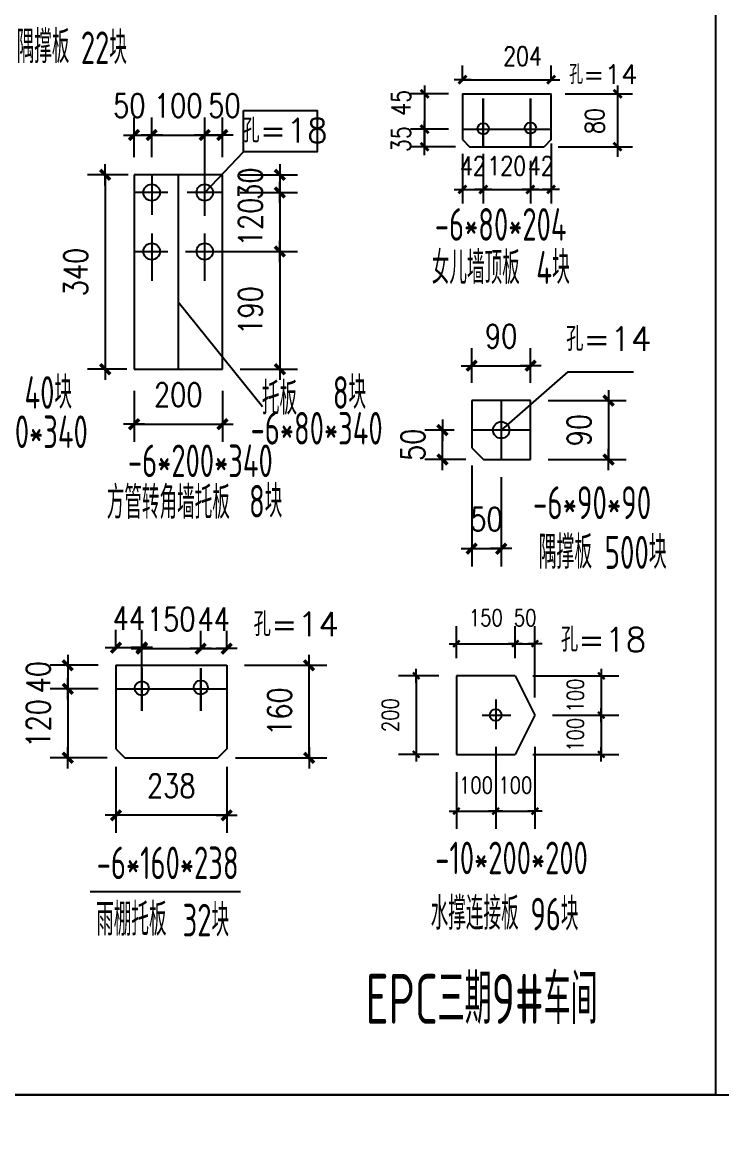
# Model space of a CAD drawing. Header units: millimetres. Extents: x 2451220 to 4527627, y -5186613 to -1639140.
# Drawn here: x 2467387 to 2470949, y -1697136 to -1691506 of the extents above; entities that cross this region are included whole.
import ezdxf

# ---------------------------------------------------------------- set-up
doc = ezdxf.new("R2010")
doc.units = ezdxf.units.MM
doc.header["$LTSCALE"] = 1000
doc.header["$PDMODE"] = 34
doc.linetypes.add('CENTER', pattern=[50.8, 31.75, -6.35, 6.35, -6.35])
doc.layers.add('轴线层', color=1, linetype='CENTER', lineweight=15)
doc.layers.add('钢架', color=7, linetype='Continuous', lineweight=25)
doc.styles.add('DIM_FONT', font='simplex.shx', dxfattribs={"width": 0.8, "bigfont": 'hztxt.shx'})
doc.styles.add('hz', font='gbenor.shx', dxfattribs={"width": 0.75, "height": 100, "bigfont": 'gbcbig.shx'})
doc.styles.get("Standard").update_dxf_attribs({"font": 'txt', "bigfont": 'gbcbig.shx'})
doc.dimstyles.new('WGH(2)', dxfattribs={"dimscale": 1.2, "dimtxt": 100, "dimasz": 0.5, "dimexe": 75, "dimexo": 75, "dimgap": 75, "dimtad": 1, "dimdec": 0, "dimlfac": 0.5, "dimzin": 0, "dimdsep": 46, "dimtxsty": 'DIM_FONT', "dimblk1": '_DIMX', "dimblk2": '_DIMX', "dimsah": 1, "dimcen": 0.09, "dimclrd": 3, "dimclre": 3, "dimclrt": 7, "dimadec": 0, "dimazin": 0, "dimtfac": 1, "dimtdec": 0, "dimtix": 1, "dimtmove": 2, "dimatfit": 3, "dimldrblk": '_DIMX', "dimfxl": 1, "dimtolj": 1, "dimtzin": 0, "dimarcsym": 0})
doc.dimstyles.new('WGH(3)', dxfattribs={"dimscale": 1.2, "dimtxt": 100, "dimasz": 0.3, "dimexe": 75, "dimexo": 75, "dimgap": 75, "dimtad": 1, "dimdec": 0, "dimlfac": 0.333333, "dimzin": 0, "dimdsep": 46, "dimtxsty": 'DIM_FONT', "dimblk1": '_DIMX', "dimblk2": '_DIMX', "dimsah": 1, "dimcen": 0.09, "dimclrd": 3, "dimclre": 3, "dimclrt": 7, "dimazin": 0, "dimtfac": 1, "dimtdec": 0, "dimtix": 1, "dimtmove": 2, "dimatfit": 3, "dimldrblk": '_DIMX', "dimfxl": 1, "dimtolj": 1, "dimtzin": 0, "dimarcsym": 0})

# ---------------------------------------------------------------- blocks, each defined once
blk = doc.blocks.new('_DIMX')
blk.add_line((-150, 0), (150, 0))
at = {"const_width": 50}
blk.add_lwpolyline([(-70, -70), (70, 70)], dxfattribs=at)
blk = doc.blocks.new('*D139')
at = {"color": 3, "lineweight": -2}
for p, q in [((2467926.4, -1692283.9), (2467719.4, -1692283.9)), ((2467809.4, -1692284.3), (2467809.4, -1693273.6)), ((2467919.3, -1693273.9), (2467719.4, -1693273.9))]:
    blk.add_line(p, q, dxfattribs=at)
at = {"layer": 'Defpoints', "color": 0}
for p in [(2468016.4, -1692283.9), (2467809.4, -1693273.9), (2468009.3, -1693273.9)]:
    blk.add_point(p, dxfattribs=at)
at = {"color": 3, "lineweight": -2, "xscale": 0.36, "yscale": 0.36, "zscale": 0.36}
for p, rotation in [((2467809.4, -1692283.9), 90), ((2467809.4, -1693273.9), 270)]:
    blk.add_blockref('_DIMX', p, dxfattribs=dict(at, rotation=rotation))
at = {"color": 7, "insert": (2467659.4, -1692778.9), "char_height": 120, "attachment_point": 5, "rotation": 90, "style": 'DIM_FONT'}
blk.add_mtext('\\A1;340', dxfattribs=at)
blk = doc.blocks.new('*D1312')
at = {"color": 3, "lineweight": -2}
for p, q in [((2468496.4, -1692283.9), (2468788.6, -1692283.9)), ((2468698.6, -1692283.6), (2468698.6, -1692283.2)), ((2468698.6, -1692283.9), (2468698.6, -1692373.9)), ((2468496.4, -1692373.9), (2468788.6, -1692373.9)), ((2468698.6, -1692374.3), (2468698.6, -1692374.7))]:
    blk.add_line(p, q, dxfattribs=at)
at = {"layer": 'Defpoints', "color": 0}
for p in [(2468406.4, -1692283.9), (2468406.4, -1692373.9), (2468698.6, -1692373.9)]:
    blk.add_point(p, dxfattribs=at)
at = {"color": 3, "lineweight": -2, "xscale": 0.36, "yscale": 0.36, "zscale": 0.36}
for p, rotation in [((2468698.6, -1692283.9), 270), ((2468698.6, -1692373.9), 90)]:
    blk.add_blockref('_DIMX', p, dxfattribs=dict(at, rotation=rotation))
at = {"color": 7, "insert": (2468548.6, -1692328.9), "char_height": 120, "attachment_point": 5, "rotation": 90, "style": 'DIM_FONT'}
blk.add_mtext('\\A1;30', dxfattribs=at)
blk = doc.blocks.new('*D1313')
at = {"color": 3, "lineweight": -2}
for p, q in [((2468496.4, -1692373.9), (2468788.6, -1692373.9)), ((2468698.6, -1692373.6), (2468698.6, -1692373.2)), ((2468698.6, -1692373.9), (2468698.6, -1692673.9)), ((2468218.2, -1692673.9), (2468788.6, -1692673.9)), ((2468698.6, -1692674.3), (2468698.6, -1692674.7))]:
    blk.add_line(p, q, dxfattribs=at)
at = {"layer": 'Defpoints', "color": 0}
for p in [(2468406.4, -1692373.9), (2468128.2, -1692673.9), (2468698.6, -1692673.9)]:
    blk.add_point(p, dxfattribs=at)
at = {"color": 3, "lineweight": -2, "xscale": 0.36, "yscale": 0.36, "zscale": 0.36}
for p, rotation in [((2468698.6, -1692373.9), 270), ((2468698.6, -1692673.9), 90)]:
    blk.add_blockref('_DIMX', p, dxfattribs=dict(at, rotation=rotation))
at = {"color": 7, "insert": (2468548.6, -1692523.9), "char_height": 120, "attachment_point": 5, "rotation": 90, "style": 'DIM_FONT'}
blk.add_mtext('\\A1;120', dxfattribs=at)
blk = doc.blocks.new('*D1314')
at = {"color": 3, "lineweight": -2}
for p, q in [((2468496.4, -1692673.9), (2468788.6, -1692673.9)), ((2468698.6, -1692674.3), (2468698.6, -1693273.6)), ((2468496.4, -1693273.9), (2468788.6, -1693273.9))]:
    blk.add_line(p, q, dxfattribs=at)
at = {"layer": 'Defpoints', "color": 0}
for p in [(2468406.4, -1692673.9), (2468406.4, -1693273.9), (2468698.6, -1693273.9)]:
    blk.add_point(p, dxfattribs=at)
at = {"color": 3, "lineweight": -2, "xscale": 0.36, "yscale": 0.36, "zscale": 0.36}
for p, rotation in [((2468698.6, -1692673.9), 90), ((2468698.6, -1693273.9), 270)]:
    blk.add_blockref('_DIMX', p, dxfattribs=dict(at, rotation=rotation))
at = {"color": 7, "insert": (2468548.6, -1692973.9), "char_height": 120, "attachment_point": 5, "rotation": 90, "style": 'DIM_FONT'}
blk.add_mtext('\\A1;190', dxfattribs=at)
blk = doc.blocks.new('*D1315')
at = {"color": 3, "lineweight": -2}
for p, q in [((2467956.4, -1692193.9), (2467956.4, -1691991.3)), ((2468046.4, -1692193.9), (2468046.4, -1691991.3)), ((2467956, -1692081.3), (2467955.6, -1692081.3)), ((2467956.4, -1692081.3), (2468046.4, -1692081.3)), ((2468046.7, -1692081.3), (2468047.1, -1692081.3))]:
    blk.add_line(p, q, dxfattribs=at)
at = {"layer": 'Defpoints', "color": 0}
for p in [(2468046.4, -1692081.3), (2467956.4, -1692283.9), (2468046.4, -1692283.9)]:
    blk.add_point(p, dxfattribs=at)
at = {"color": 3, "lineweight": -2, "xscale": 0.36, "yscale": 0.36, "zscale": 0.36}
blk.add_blockref('_DIMX', (2467956.4, -1692081.3), dxfattribs=at)
at = {"color": 3, "lineweight": -2, "xscale": 0.36, "yscale": 0.36, "zscale": 0.36, "rotation": 180}
blk.add_blockref('_DIMX', (2468046.4, -1692081.3), dxfattribs=at)
at = {"color": 7, "insert": (2467932.5, -1691931.3), "char_height": 120, "attachment_point": 5, "style": 'DIM_FONT'}
blk.add_mtext('\\A1;50', dxfattribs=at)
blk = doc.blocks.new('*D1316')
at = {"color": 3, "lineweight": -2}
for p, q in [((2468046.4, -1692193.9), (2468046.4, -1691991.3)), ((2468316.4, -1692492), (2468316.4, -1691991.3)), ((2468046, -1692081.3), (2468045.6, -1692081.3)), ((2468046.4, -1692081.3), (2468316.4, -1692081.3)), ((2468316.7, -1692081.3), (2468317.1, -1692081.3))]:
    blk.add_line(p, q, dxfattribs=at)
at = {"layer": 'Defpoints', "color": 0}
for p in [(2468316.4, -1692081.3), (2468046.4, -1692283.9), (2468316.4, -1692582)]:
    blk.add_point(p, dxfattribs=at)
at = {"color": 3, "lineweight": -2, "xscale": 0.36, "yscale": 0.36, "zscale": 0.36}
blk.add_blockref('_DIMX', (2468046.4, -1692081.3), dxfattribs=at)
at = {"color": 3, "lineweight": -2, "xscale": 0.36, "yscale": 0.36, "zscale": 0.36, "rotation": 180}
blk.add_blockref('_DIMX', (2468316.4, -1692081.3), dxfattribs=at)
at = {"color": 7, "insert": (2468181.4, -1691931.3), "char_height": 120, "attachment_point": 5, "style": 'DIM_FONT'}
blk.add_mtext('\\A1;100', dxfattribs=at)
blk = doc.blocks.new('*D1317')
at = {"color": 3, "lineweight": -2}
for p, q in [((2468316.4, -1692492), (2468316.4, -1691991.3)), ((2468406.4, -1692193.9), (2468406.4, -1691991.3)), ((2468316, -1692081.3), (2468315.6, -1692081.3)), ((2468316.4, -1692081.3), (2468406.4, -1692081.3)), ((2468406.7, -1692081.3), (2468407.1, -1692081.3))]:
    blk.add_line(p, q, dxfattribs=at)
at = {"layer": 'Defpoints', "color": 0}
for p in [(2468406.4, -1692081.3), (2468406.4, -1692283.9), (2468316.4, -1692582)]:
    blk.add_point(p, dxfattribs=at)
at = {"color": 3, "lineweight": -2, "xscale": 0.36, "yscale": 0.36, "zscale": 0.36}
blk.add_blockref('_DIMX', (2468316.4, -1692081.3), dxfattribs=at)
at = {"color": 3, "lineweight": -2, "xscale": 0.36, "yscale": 0.36, "zscale": 0.36, "rotation": 180}
blk.add_blockref('_DIMX', (2468406.4, -1692081.3), dxfattribs=at)
at = {"color": 7, "insert": (2468416.4, -1691931.3), "char_height": 120, "attachment_point": 5, "style": 'DIM_FONT'}
blk.add_mtext('\\A1;50', dxfattribs=at)
blk = doc.blocks.new('*D140')
at = {"color": 3, "lineweight": -2}
for p, q in [((2467956.4, -1693384.1), (2467956.4, -1693643.2)), ((2468406.4, -1693384.1), (2468406.4, -1693643.2)), ((2467956.7, -1693553.2), (2468406, -1693553.2))]:
    blk.add_line(p, q, dxfattribs=at)
at = {"layer": 'Defpoints', "color": 0}
for p in [(2467956.4, -1693294.1), (2468406.4, -1693294.1), (2468406.4, -1693553.2)]:
    blk.add_point(p, dxfattribs=at)
at = {"color": 3, "lineweight": -2, "xscale": 0.36, "yscale": 0.36, "zscale": 0.36, "rotation": 180}
blk.add_blockref('_DIMX', (2467956.4, -1693553.2), dxfattribs=at)
at = {"color": 3, "lineweight": -2, "xscale": 0.36, "yscale": 0.36, "zscale": 0.36}
blk.add_blockref('_DIMX', (2468406.4, -1693553.2), dxfattribs=at)
at = {"color": 7, "insert": (2468181.4, -1693403.2), "char_height": 120, "attachment_point": 5, "style": 'DIM_FONT'}
blk.add_mtext('\\A1;200', dxfattribs=at)
blk = doc.blocks.new('*D1347')
at = {"color": 3, "lineweight": -2}
for p, q in [((2469675.4, -1693343.3), (2469675.4, -1693165.5)), ((2469975.4, -1693343.3), (2469975.4, -1693165.5)), ((2469675, -1693255.5), (2469674.7, -1693255.5)), ((2469675.4, -1693255.5), (2469975.4, -1693255.5)), ((2469975.7, -1693255.5), (2469976.1, -1693255.5))]:
    blk.add_line(p, q, dxfattribs=at)
at = {"layer": 'Defpoints', "color": 0}
for p in [(2469975.4, -1693255.5), (2469675.4, -1693433.3), (2469975.4, -1693433.3)]:
    blk.add_point(p, dxfattribs=at)
at = {"color": 3, "lineweight": -2, "xscale": 0.36, "yscale": 0.36, "zscale": 0.36}
blk.add_blockref('_DIMX', (2469675.4, -1693255.5), dxfattribs=at)
at = {"color": 3, "lineweight": -2, "xscale": 0.36, "yscale": 0.36, "zscale": 0.36, "rotation": 180}
blk.add_blockref('_DIMX', (2469975.4, -1693255.5), dxfattribs=at)
at = {"color": 7, "insert": (2469825.4, -1693105.5), "char_height": 120, "attachment_point": 5, "style": 'DIM_FONT'}
blk.add_mtext('\\A1;90', dxfattribs=at)
blk = doc.blocks.new('*D1348')
at = {"color": 3, "lineweight": -2}
for p, q in [((2470065.4, -1693433.3), (2470462.1, -1693433.3)), ((2470372.1, -1693432.9), (2470372.1, -1693432.6)), ((2470372.1, -1693433.3), (2470372.1, -1693733.3)), ((2470065.4, -1693733.3), (2470462.1, -1693733.3)), ((2470372.1, -1693733.6), (2470372.1, -1693734))]:
    blk.add_line(p, q, dxfattribs=at)
at = {"layer": 'Defpoints', "color": 0}
for p in [(2469975.4, -1693433.3), (2469975.4, -1693733.3), (2470372.1, -1693733.3)]:
    blk.add_point(p, dxfattribs=at)
at = {"color": 3, "lineweight": -2, "xscale": 0.36, "yscale": 0.36, "zscale": 0.36}
for p, rotation in [((2470372.1, -1693433.3), 270), ((2470372.1, -1693733.3), 90)]:
    blk.add_blockref('_DIMX', p, dxfattribs=dict(at, rotation=rotation))
at = {"color": 7, "insert": (2470222.1, -1693583.3), "char_height": 120, "attachment_point": 5, "rotation": 90, "style": 'DIM_FONT'}
blk.add_mtext('\\A1;90', dxfattribs=at)
blk = doc.blocks.new('*D151')
at = {"color": 3, "lineweight": -2}
for p, q in [((2469585.4, -1693583.3), (2469436.1, -1693583.3)), ((2469526.1, -1693582.9), (2469526.1, -1693582.6)), ((2469526.1, -1693733.3), (2469526.1, -1693583.3)), ((2469645.4, -1693733.3), (2469436.1, -1693733.3)), ((2469526.1, -1693733.6), (2469526.1, -1693734))]:
    blk.add_line(p, q, dxfattribs=at)
at = {"layer": 'Defpoints', "color": 0}
for p in [(2469526.1, -1693583.3), (2469675.4, -1693583.3), (2469735.4, -1693733.3)]:
    blk.add_point(p, dxfattribs=at)
at = {"color": 3, "lineweight": -2, "xscale": 0.36, "yscale": 0.36, "zscale": 0.36}
for p, rotation in [((2469526.1, -1693583.3), 270), ((2469526.1, -1693733.3), 90)]:
    blk.add_blockref('_DIMX', p, dxfattribs=dict(at, rotation=rotation))
at = {"color": 7, "insert": (2469376.1, -1693658.3), "char_height": 120, "attachment_point": 5, "rotation": 90, "style": 'DIM_FONT'}
blk.add_mtext('\\A1;50', dxfattribs=at)
blk = doc.blocks.new('*D152')
at = {"color": 3, "lineweight": -2}
for p, q in [((2469675.4, -1693763.3), (2469675.4, -1694277)), ((2469825.4, -1693823.3), (2469825.4, -1694277)), ((2469675, -1694187), (2469674.7, -1694187)), ((2469675.4, -1694187), (2469825.4, -1694187)), ((2469825.7, -1694187), (2469826.1, -1694187))]:
    blk.add_line(p, q, dxfattribs=at)
at = {"layer": 'Defpoints', "color": 0}
for p in [(2469675.4, -1693673.3), (2469825.4, -1693733.3), (2469825.4, -1694187)]:
    blk.add_point(p, dxfattribs=at)
at = {"color": 3, "lineweight": -2, "xscale": 0.36, "yscale": 0.36, "zscale": 0.36}
blk.add_blockref('_DIMX', (2469675.4, -1694187), dxfattribs=at)
at = {"color": 3, "lineweight": -2, "xscale": 0.36, "yscale": 0.36, "zscale": 0.36, "rotation": 180}
blk.add_blockref('_DIMX', (2469825.4, -1694187), dxfattribs=at)
at = {"color": 7, "insert": (2469750.4, -1694037), "char_height": 120, "attachment_point": 5, "style": 'DIM_FONT'}
blk.add_mtext('\\A1;50', dxfattribs=at)
blk = doc.blocks.new('*D1411')
at = {"color": 3, "lineweight": -2}
for p, q in [((2468517.9, -1694780.9), (2468937.4, -1694780.9)), ((2468847.4, -1695251.6), (2468847.4, -1694781.3)), ((2468472.9, -1695251.9), (2468937.4, -1695251.9))]:
    blk.add_line(p, q, dxfattribs=at)
at = {"layer": 'Defpoints', "color": 0}
for p in [(2468427.9, -1694780.9), (2468847.4, -1694780.9), (2468382.9, -1695251.9)]:
    blk.add_point(p, dxfattribs=at)
at = {"color": 3, "lineweight": -2, "xscale": 0.36, "yscale": 0.36, "zscale": 0.36}
for p, rotation in [((2468847.4, -1694780.9), 90), ((2468847.4, -1695251.9), 270)]:
    blk.add_blockref('_DIMX', p, dxfattribs=dict(at, rotation=rotation))
at = {"color": 7, "lineweight": -3, "insert": (2468697.4, -1695016.4), "char_height": 120, "attachment_point": 5, "rotation": 90, "style": 'DIM_FONT'}
blk.add_mtext('\\A1;160', dxfattribs=at)
blk = doc.blocks.new('*D1412')
at = {"color": 3, "lineweight": -2}
for p, q in [((2467773.9, -1694780.9), (2467528.7, -1694780.9)), ((2467618.7, -1694780.6), (2467618.7, -1694780.2)), ((2467618.7, -1694780.9), (2467618.7, -1694900.9)), ((2467773.9, -1694900.9), (2467528.7, -1694900.9)), ((2467618.7, -1694901.3), (2467618.7, -1694901.7))]:
    blk.add_line(p, q, dxfattribs=at)
at = {"layer": 'Defpoints', "color": 0}
for p in [(2467863.9, -1694780.9), (2467618.7, -1694900.9), (2467863.9, -1694900.9)]:
    blk.add_point(p, dxfattribs=at)
at = {"color": 3, "lineweight": -2, "xscale": 0.36, "yscale": 0.36, "zscale": 0.36}
for p, rotation in [((2467618.7, -1694780.9), 270), ((2467618.7, -1694900.9), 90)]:
    blk.add_blockref('_DIMX', p, dxfattribs=dict(at, rotation=rotation))
at = {"color": 7, "lineweight": -3, "insert": (2467468.7, -1694840.9), "char_height": 120, "attachment_point": 5, "rotation": 90, "style": 'DIM_FONT'}
blk.add_mtext('\\A1;40', dxfattribs=at)
blk = doc.blocks.new('*D188')
at = {"color": 3, "lineweight": -2}
for p, q in [((2467863.9, -1694690.9), (2467863.9, -1694600.9)), ((2467995.9, -1694813.9), (2467995.9, -1694600.9)), ((2467863.6, -1694690.9), (2467863.2, -1694690.9)), ((2467863.9, -1694690.9), (2467995.9, -1694690.9)), ((2467996.3, -1694690.9), (2467996.7, -1694690.9))]:
    blk.add_line(p, q, dxfattribs=at)
at = {"layer": 'Defpoints', "color": 0}
for p in [(2467995.9, -1694690.9), (2467863.9, -1694780.9), (2467995.9, -1694903.9)]:
    blk.add_point(p, dxfattribs=at)
at = {"color": 3, "lineweight": -2, "xscale": 0.36, "yscale": 0.36, "zscale": 0.36}
blk.add_blockref('_DIMX', (2467863.9, -1694690.9), dxfattribs=at)
at = {"color": 3, "lineweight": -2, "xscale": 0.36, "yscale": 0.36, "zscale": 0.36, "rotation": 180}
blk.add_blockref('_DIMX', (2467995.9, -1694690.9), dxfattribs=at)
at = {"color": 7, "lineweight": -3, "insert": (2467929.9, -1694540.9), "char_height": 120, "attachment_point": 5, "style": 'DIM_FONT'}
blk.add_mtext('\\A1;44', dxfattribs=at)
blk = doc.blocks.new('*D1413')
at = {"color": 3, "lineweight": -2}
for p, q in [((2467773.9, -1694900.9), (2467528.7, -1694900.9)), ((2467618.7, -1694900.6), (2467618.7, -1694900.2)), ((2467618.7, -1694900.9), (2467618.7, -1695251.9)), ((2467818.9, -1695251.9), (2467528.7, -1695251.9)), ((2467618.7, -1695252.3), (2467618.7, -1695252.7))]:
    blk.add_line(p, q, dxfattribs=at)
at = {"layer": 'Defpoints', "color": 0}
for p in [(2467863.9, -1694900.9), (2467618.7, -1695251.9), (2467908.9, -1695251.9)]:
    blk.add_point(p, dxfattribs=at)
at = {"color": 3, "lineweight": -2, "xscale": 0.36, "yscale": 0.36, "zscale": 0.36}
for p, rotation in [((2467618.7, -1694900.9), 270), ((2467618.7, -1695251.9), 90)]:
    blk.add_blockref('_DIMX', p, dxfattribs=dict(at, rotation=rotation))
at = {"color": 7, "lineweight": -3, "insert": (2467468.7, -1695076.4), "char_height": 120, "attachment_point": 5, "rotation": 90, "style": 'DIM_FONT'}
blk.add_mtext('\\A1;120', dxfattribs=at)
blk = doc.blocks.new('*D189')
at = {"color": 3, "lineweight": -2}
for p, q in [((2467863.9, -1695296.9), (2467863.9, -1695634.4)), ((2468427.9, -1695296.9), (2468427.9, -1695634.4)), ((2468427.6, -1695544.4), (2467864.3, -1695544.4))]:
    blk.add_line(p, q, dxfattribs=at)
at = {"layer": 'Defpoints', "color": 0}
for p in [(2467863.9, -1695206.9), (2468427.9, -1695206.9), (2467863.9, -1695544.4)]:
    blk.add_point(p, dxfattribs=at)
at = {"color": 3, "lineweight": -2, "xscale": 0.36, "yscale": 0.36, "zscale": 0.36, "rotation": 180}
blk.add_blockref('_DIMX', (2467863.9, -1695544.4), dxfattribs=at)
at = {"color": 3, "lineweight": -2, "xscale": 0.36, "yscale": 0.36, "zscale": 0.36}
blk.add_blockref('_DIMX', (2468427.9, -1695544.4), dxfattribs=at)
at = {"color": 7, "lineweight": -3, "insert": (2468145.9, -1695394.4), "char_height": 120, "attachment_point": 5, "style": 'DIM_FONT'}
blk.add_mtext('\\A1;238', dxfattribs=at)
blk = doc.blocks.new('*D1414')
at = {"color": 3, "lineweight": -2}
for p, q in [((2467995.9, -1694690.9), (2467995.9, -1694606.1)), ((2468295.9, -1694705.9), (2468295.9, -1694606.1)), ((2467995.6, -1694696.1), (2467995.2, -1694696.1)), ((2467995.9, -1694696.1), (2468295.9, -1694696.1)), ((2468296.3, -1694696.1), (2468296.7, -1694696.1))]:
    blk.add_line(p, q, dxfattribs=at)
at = {"layer": 'Defpoints', "color": 0}
for p in [(2468295.9, -1694696.1), (2467995.9, -1694780.9), (2468295.9, -1694795.9)]:
    blk.add_point(p, dxfattribs=at)
at = {"color": 3, "lineweight": -2, "xscale": 0.36, "yscale": 0.36, "zscale": 0.36}
blk.add_blockref('_DIMX', (2467995.9, -1694696.1), dxfattribs=at)
at = {"color": 3, "lineweight": -2, "xscale": 0.36, "yscale": 0.36, "zscale": 0.36, "rotation": 180}
blk.add_blockref('_DIMX', (2468295.9, -1694696.1), dxfattribs=at)
at = {"color": 7, "lineweight": -3, "insert": (2468145.9, -1694546.1), "char_height": 120, "attachment_point": 5, "style": 'DIM_FONT'}
blk.add_mtext('\\A1;150', dxfattribs=at)
blk = doc.blocks.new('*D1415')
at = {"color": 3, "lineweight": -2}
for p, q in [((2468295.9, -1694705.9), (2468295.9, -1694606.1)), ((2468427.9, -1694690.9), (2468427.9, -1694606.1)), ((2468295.6, -1694696.1), (2468295.2, -1694696.1)), ((2468295.9, -1694696.1), (2468427.9, -1694696.1)), ((2468428.3, -1694696.1), (2468428.7, -1694696.1))]:
    blk.add_line(p, q, dxfattribs=at)
at = {"layer": 'Defpoints', "color": 0}
for p in [(2468427.9, -1694696.1), (2468295.9, -1694795.9), (2468427.9, -1694780.9)]:
    blk.add_point(p, dxfattribs=at)
at = {"color": 3, "lineweight": -2, "xscale": 0.36, "yscale": 0.36, "zscale": 0.36}
blk.add_blockref('_DIMX', (2468295.9, -1694696.1), dxfattribs=at)
at = {"color": 3, "lineweight": -2, "xscale": 0.36, "yscale": 0.36, "zscale": 0.36, "rotation": 180}
blk.add_blockref('_DIMX', (2468427.9, -1694696.1), dxfattribs=at)
at = {"color": 7, "lineweight": -3, "insert": (2468361.9, -1694546.1), "char_height": 120, "attachment_point": 5, "style": 'DIM_FONT'}
blk.add_mtext('\\A1;44', dxfattribs=at)
blk = doc.blocks.new('*D1416')
at = {"color": 3, "lineweight": -2}
for p, q in [((2469507.3, -1694834.3), (2469302.8, -1694834.3)), ((2469392.8, -1694834.6), (2469392.8, -1695234.1)), ((2469507.3, -1695234.3), (2469302.8, -1695234.3))]:
    blk.add_line(p, q, dxfattribs=at)
at = {"layer": 'Defpoints', "color": 0}
for p in [(2469597.3, -1694834.3), (2469392.8, -1695234.3), (2469597.3, -1695234.3)]:
    blk.add_point(p, dxfattribs=at)
at = {"color": 3, "lineweight": -2, "xscale": 0.24, "yscale": 0.24, "zscale": 0.24}
for p, rotation in [((2469392.8, -1694834.3), 90), ((2469392.8, -1695234.3), 270)]:
    blk.add_blockref('_DIMX', p, dxfattribs=dict(at, rotation=rotation))
at = {"color": 7, "insert": (2469260.8, -1695034.3), "char_height": 84, "attachment_point": 5, "rotation": 90, "style": 'DIM_FONT'}
blk.add_mtext('\\A1;200', dxfattribs=at)
blk = doc.blocks.new('*D1417')
at = {"color": 3, "lineweight": -2}
for p, q in [((2469597.3, -1694744.3), (2469597.3, -1694580.8)), ((2469897.3, -1694744.3), (2469897.3, -1694580.8)), ((2469597, -1694670.8), (2469596.8, -1694670.8)), ((2469597.3, -1694670.8), (2469897.3, -1694670.8)), ((2469897.5, -1694670.8), (2469897.8, -1694670.8))]:
    blk.add_line(p, q, dxfattribs=at)
at = {"layer": 'Defpoints', "color": 0}
for p in [(2469897.3, -1694670.8), (2469597.3, -1694834.3), (2469897.3, -1694834.3)]:
    blk.add_point(p, dxfattribs=at)
at = {"color": 3, "lineweight": -2, "xscale": 0.24, "yscale": 0.24, "zscale": 0.24}
blk.add_blockref('_DIMX', (2469597.3, -1694670.8), dxfattribs=at)
at = {"color": 3, "lineweight": -2, "xscale": 0.24, "yscale": 0.24, "zscale": 0.24, "rotation": 180}
blk.add_blockref('_DIMX', (2469897.3, -1694670.8), dxfattribs=at)
at = {"color": 7, "insert": (2469747.3, -1694538.8), "char_height": 84, "attachment_point": 5, "style": 'DIM_FONT'}
blk.add_mtext('\\A1;150', dxfattribs=at)
blk = doc.blocks.new('*D1418')
at = {"color": 3, "lineweight": -2}
for p, q in [((2469897.3, -1694744.3), (2469897.3, -1694580.8)), ((2469997.3, -1694944.3), (2469997.3, -1694580.8)), ((2469897, -1694670.8), (2469896.8, -1694670.8)), ((2469897.3, -1694670.8), (2469997.3, -1694670.8)), ((2469997.5, -1694670.8), (2469997.8, -1694670.8))]:
    blk.add_line(p, q, dxfattribs=at)
at = {"layer": 'Defpoints', "color": 0}
for p in [(2469997.3, -1694670.8), (2469897.3, -1694834.3), (2469997.3, -1695034.3)]:
    blk.add_point(p, dxfattribs=at)
at = {"color": 3, "lineweight": -2, "xscale": 0.24, "yscale": 0.24, "zscale": 0.24}
blk.add_blockref('_DIMX', (2469897.3, -1694670.8), dxfattribs=at)
at = {"color": 3, "lineweight": -2, "xscale": 0.24, "yscale": 0.24, "zscale": 0.24, "rotation": 180}
blk.add_blockref('_DIMX', (2469997.3, -1694670.8), dxfattribs=at)
at = {"color": 7, "insert": (2469947.3, -1694538.8), "char_height": 84, "attachment_point": 5, "style": 'DIM_FONT'}
blk.add_mtext('\\A1;50', dxfattribs=at)
blk = doc.blocks.new('*D1419')
at = {"color": 3, "lineweight": -2}
for p, q in [((2469797.3, -1695195.9), (2469797.3, -1695613.1)), ((2469597.3, -1695324.3), (2469597.3, -1695613.1)), ((2469597, -1695523.1), (2469596.8, -1695523.1)), ((2469597.3, -1695523.1), (2469797.3, -1695523.1)), ((2469797.5, -1695523.1), (2469797.8, -1695523.1))]:
    blk.add_line(p, q, dxfattribs=at)
at = {"layer": 'Defpoints', "color": 0}
for p in [(2469797.3, -1695105.9), (2469597.3, -1695234.3), (2469797.3, -1695523.1)]:
    blk.add_point(p, dxfattribs=at)
at = {"color": 3, "lineweight": -2, "xscale": 0.24, "yscale": 0.24, "zscale": 0.24}
blk.add_blockref('_DIMX', (2469597.3, -1695523.1), dxfattribs=at)
at = {"color": 3, "lineweight": -2, "xscale": 0.24, "yscale": 0.24, "zscale": 0.24, "rotation": 180}
blk.add_blockref('_DIMX', (2469797.3, -1695523.1), dxfattribs=at)
at = {"color": 7, "insert": (2469697.3, -1695391.1), "char_height": 84, "attachment_point": 5, "style": 'DIM_FONT'}
blk.add_mtext('\\A1;100', dxfattribs=at)
blk = doc.blocks.new('*D190')
at = {"color": 3, "lineweight": -2}
for p, q in [((2469987.3, -1694834.3), (2470425, -1694834.3)), ((2470335, -1694834.1), (2470335, -1694833.8)), ((2470335, -1694834.3), (2470335, -1695034.3)), ((2470087.3, -1695034.3), (2470425, -1695034.3)), ((2470335, -1695034.6), (2470335, -1695034.8))]:
    blk.add_line(p, q, dxfattribs=at)
at = {"layer": 'Defpoints', "color": 0}
for p in [(2469897.3, -1694834.3), (2469997.3, -1695034.3), (2470335, -1695034.3)]:
    blk.add_point(p, dxfattribs=at)
at = {"color": 3, "lineweight": -2, "xscale": 0.24, "yscale": 0.24, "zscale": 0.24}
for p, rotation in [((2470335, -1694834.3), 270), ((2470335, -1695034.3), 90)]:
    blk.add_blockref('_DIMX', p, dxfattribs=dict(at, rotation=rotation))
at = {"color": 7, "insert": (2470203, -1694934.3), "char_height": 84, "attachment_point": 5, "rotation": 90, "style": 'DIM_FONT'}
blk.add_mtext('\\A1;100', dxfattribs=at)
blk = doc.blocks.new('*D191')
at = {"color": 3, "lineweight": -2}
for p, q in [((2470087.3, -1695034.3), (2470425, -1695034.3)), ((2470335, -1695034.1), (2470335, -1695033.8)), ((2470335, -1695034.3), (2470335, -1695234.3)), ((2469987.3, -1695234.3), (2470425, -1695234.3)), ((2470335, -1695234.6), (2470335, -1695234.8))]:
    blk.add_line(p, q, dxfattribs=at)
at = {"layer": 'Defpoints', "color": 0}
for p in [(2469997.3, -1695034.3), (2469897.3, -1695234.3), (2470335, -1695234.3)]:
    blk.add_point(p, dxfattribs=at)
at = {"color": 3, "lineweight": -2, "xscale": 0.24, "yscale": 0.24, "zscale": 0.24}
for p, rotation in [((2470335, -1695034.3), 270), ((2470335, -1695234.3), 90)]:
    blk.add_blockref('_DIMX', p, dxfattribs=dict(at, rotation=rotation))
at = {"color": 7, "insert": (2470203, -1695134.3), "char_height": 84, "attachment_point": 5, "rotation": 90, "style": 'DIM_FONT'}
blk.add_mtext('\\A1;100', dxfattribs=at)
blk = doc.blocks.new('*D192')
at = {"color": 3, "lineweight": -2}
for p, q in [((2469997.3, -1695195.9), (2469997.3, -1695613.1)), ((2469797.3, -1695324.3), (2469797.3, -1695613.1)), ((2469797, -1695523.1), (2469796.8, -1695523.1)), ((2469797.3, -1695523.1), (2469997.3, -1695523.1)), ((2469997.5, -1695523.1), (2469997.8, -1695523.1))]:
    blk.add_line(p, q, dxfattribs=at)
at = {"layer": 'Defpoints', "color": 0}
for p in [(2469997.3, -1695105.9), (2469797.3, -1695234.3), (2469997.3, -1695523.1)]:
    blk.add_point(p, dxfattribs=at)
at = {"color": 3, "lineweight": -2, "xscale": 0.24, "yscale": 0.24, "zscale": 0.24}
blk.add_blockref('_DIMX', (2469797.3, -1695523.1), dxfattribs=at)
at = {"color": 3, "lineweight": -2, "xscale": 0.24, "yscale": 0.24, "zscale": 0.24, "rotation": 180}
blk.add_blockref('_DIMX', (2469997.3, -1695523.1), dxfattribs=at)
at = {"color": 7, "insert": (2469897.3, -1695391.1), "char_height": 84, "attachment_point": 5, "style": 'DIM_FONT'}
blk.add_mtext('\\A1;100', dxfattribs=at)

msp = doc.modelspace()

# ---------------------------------------------------------------- linework, layer by layer
at = {"color": 3, "lineweight": -3}
for p, q in [((2469628.7, -1691799.8), (2469628.7, -1691727.8)), ((2470079.9, -1691799.8), (2470079.9, -1691727.8)), ((2469629, -1691799.8), (2470079.6, -1691799.8)), ((2469556.7, -1691871.8), (2469363.7, -1691871.8)), ((2469435.7, -1691871.8), (2469435.4, -1692051.8)), ((2469435.7, -1691871.5), (2469435.7, -1691871.2)), ((2470151.9, -1691871.8), (2470493.9, -1691871.8)), ((2469556.4, -1692051.8), (2469363.4, -1692051.8)), ((2469439.7, -1692051.8), (2469363.4, -1692051.8)), ((2469435.4, -1692051.5), (2469435.4, -1692051.2)), ((2469435.4, -1692051.8), (2469435.4, -1692140.6)), ((2469435.4, -1692052.1), (2469435.4, -1692052.3)), ((2469592.4, -1692140.6), (2469363.4, -1692140.6)), ((2469435.4, -1692140.9), (2469435.4, -1692141.1)), ((2470079.6, -1692123.8), (2470079.6, -1692430.4)), ((2470115.6, -1692140.6), (2470493.6, -1692140.6)), ((2469628.4, -1692176.6), (2469628.4, -1692430.4)), ((2469734, -1692176.6), (2469734, -1692430.4)), ((2469734, -1692212.6), (2469734, -1692430.4)), ((2469974, -1692212.6), (2469974, -1692430.4)), ((2469974, -1692212.6), (2469974, -1692430.4)), ((2469628.1, -1692358.4), (2469627.8, -1692358.4)), ((2469628.4, -1692358.4), (2469734, -1692358.4)), ((2469733.7, -1692358.4), (2469733.4, -1692358.4)), ((2469734, -1692358.4), (2469974, -1692358.4)), ((2469734.3, -1692358.4), (2469734.6, -1692358.4)), ((2469973.7, -1692358.4), (2469973.4, -1692358.4)), ((2469974, -1692358.4), (2470079.6, -1692358.4)), ((2469974.3, -1692358.4), (2469974.6, -1692358.4)), ((2470079.9, -1692358.4), (2470080.2, -1692358.4))]:
    msp.add_line(p, q, dxfattribs=at)
at = {"lineweight": -3}
for p, q in [((2469628.7, -1691871.8), (2469628.4, -1692104.6)), ((2469628.7, -1691871.8), (2470079.9, -1691871.8)), ((2470079.6, -1692104.6), (2470079.9, -1691871.8)), ((2469734, -1692140.6), (2469734.3, -1691895.8)), ((2469734.3, -1691895.8), (2469734, -1692140.6)), ((2469974, -1692140.6), (2469974.3, -1691895.8)), ((2469974.3, -1691895.8), (2469974, -1692140.6)), ((2469628.4, -1692104.6), (2469664.4, -1692140.6)), ((2469664.4, -1692140.6), (2470043.6, -1692140.6)), ((2470079.6, -1692104.6), (2470043.6, -1692140.6)), ((2467863.9, -1694780.9), (2467863.9, -1695206.9)), ((2467863.9, -1694780.9), (2468427.9, -1694780.9)), ((2467995.9, -1695011.9), (2467995.9, -1694795.9)), ((2467995.9, -1694795.9), (2467995.9, -1695011.9)), ((2468295.9, -1695011.9), (2468295.9, -1694795.9)), ((2468295.9, -1694795.9), (2468295.9, -1695011.9)), ((2468427.9, -1694780.9), (2468427.9, -1695206.9)), ((2467863.9, -1694900.9), (2468427.9, -1694900.9)), ((2467863.9, -1694900.9), (2468427.9, -1694900.9)), ((2467863.9, -1694900.9), (2468427.9, -1694900.9)), ((2467863.9, -1695206.9), (2467908.9, -1695251.9)), ((2468427.9, -1695206.9), (2468382.9, -1695251.9)), ((2467908.9, -1695251.9), (2468382.9, -1695251.9))]:
    msp.add_line(p, q, dxfattribs=at)
for p, q in [((2470418.1, -1691828.6), (2470417.8, -1692192.7)), ((2468316.4, -1692373.9), (2468513.4, -1692166.8)), ((2467956.4, -1692283.9), (2467956.4, -1693273.9)), ((2468406.4, -1692283.9), (2467956.4, -1692283.9)), ((2468046.4, -1692283.9), (2468046.4, -1692488.3)), ((2468181.4, -1692283.9), (2468181.4, -1693273.9)), ((2468316.4, -1692488.3), (2468316.4, -1692283.9)), ((2468406.4, -1693273.9), (2468406.4, -1692283.9)), ((2468128.2, -1692373.9), (2467956.4, -1692373.9)), ((2468406.4, -1692373.9), (2468226.2, -1692373.9)), ((2468046.4, -1692582), (2468046.4, -1692823.9)), ((2468316.4, -1692823.9), (2468316.4, -1692582)), ((2467956.4, -1692673.9), (2468128.2, -1692673.9)), ((2468226.2, -1692673.9), (2468406.4, -1692673.9)), ((2467956.4, -1693273.9), (2468406.4, -1693273.9)), ((2470164.5, -1693287.5), (2469825.4, -1693583.3)), ((2470164.5, -1693287.5), (2470498.5, -1693287.5)), ((2469797.3, -1694834.3), (2469597.3, -1694834.3)), ((2469597.3, -1694834.3), (2469597.3, -1695234.3)), ((2469897.3, -1694834.3), (2469597.3, -1694834.3)), ((2469897.3, -1694834.3), (2469997.3, -1695034.3)), ((2469797.3, -1694955.5), (2469797.3, -1695105.9)), ((2469728.6, -1695034.3), (2469875.3, -1695034.3)), ((2469997.3, -1695034.3), (2469897.3, -1695234.3)), ((2469597.3, -1695234.3), (2469897.3, -1695234.3)), ((2467733.4, -1695933.1), (2468498.3, -1695933.1))]:
    msp.add_line(p, q)
at = {"color": 2, "lineweight": -3}
msp.add_line((2469628.4, -1692051.8), (2470079.6, -1692051.8), dxfattribs=at)
msp.add_line((2469628.4, -1692051.8), (2470079.6, -1692051.8), dxfattribs=at)
at = {"color": 1}
for p, q in [((2469675.4, -1693433.3), (2469675.4, -1693673.3)), ((2469975.4, -1693433.3), (2469675.4, -1693433.3)), ((2469825.4, -1693433.3), (2469825.4, -1693733.3)), ((2469975.4, -1693733.3), (2469975.4, -1693433.3)), ((2469975.4, -1693583.3), (2469675.4, -1693583.3)), ((2469675.4, -1693673.3), (2469735.4, -1693733.3)), ((2469735.4, -1693733.3), (2469975.4, -1693733.3))]:
    msp.add_line(p, q, dxfattribs=at)
for points in [[(2457524.9, -1687020.3), (2470916.5, -1687020.3), (2470916.5, -1696967.7), (2457524.9, -1696967.7)], [(2468513.4, -1691956.9), (2468887.9, -1691956.9), (2468887.9, -1692166.8), (2468513.4, -1692166.8)], [(2466480, -1696967.7), (2474703, -1696967.7), (2474703, -1703288.1), (2466480, -1703288.1)]]:
    msp.add_lwpolyline(points, close=True)
at = {"lineweight": -3}
for centre, radius in [((2469734, -1692049.4), 28.8), ((2469974, -1692046), 28.8), ((2467995.9, -1694897.9), 36), ((2468295.9, -1694893.7), 36)]:
    msp.add_circle(centre, radius, dxfattribs=at)
for centre, radius in [((2468046.4, -1692373.9), 42), ((2468316.4, -1692373.9), 42), ((2468046.4, -1692673.9), 42), ((2468316.4, -1692673.9), 42), ((2469797.3, -1695034.3), 30)]:
    msp.add_circle(centre, radius)
at = {"color": 1}
msp.add_circle((2469825.4, -1693583.3), 42, dxfattribs=at)
at = {"layer": '钢架'}
msp.add_line((2468610.7, -1693464.7), (2468181.4, -1692931.7), dxfattribs=at)

# ---------------------------------------------------------------- block references
at = {"color": 3, "lineweight": -3, "xscale": 0.2879999997094274, "yscale": 0.2879999997094274, "zscale": 0.288}
for p, rotation in [((2469628.7, -1691799.8), 180), ((2469435.7, -1691871.8), 270), ((2470418.1, -1691871.8), 270), ((2469435.4, -1692051.8), 90), ((2469435.4, -1692051.8), 270), ((2469435.4, -1692140.6), 90), ((2470417.8, -1692140.6), 270), ((2469734, -1692358.4), 180), ((2469974, -1692358.4), 180), ((2470079.6, -1692358.4), 180)]:
    msp.add_blockref('_DIMX', p, dxfattribs=dict(at, rotation=rotation))
for p in [(2470079.9, -1691799.8), (2469628.4, -1692358.4), (2469734, -1692358.4), (2469974, -1692358.4)]:
    msp.add_blockref('_DIMX', p, dxfattribs=at)

# ---------------------------------------------------------------- texts
at = {"color": 7, "lineweight": -3, "char_height": 96, "attachment_point": 5, "style": 'DIM_FONT'}
for s, insert in [('\\A1;204', (2469934, -1691679.8)), ('\\A1;42', (2469681.2, -1692238.4)), ('\\A1;120', (2469854, -1692238.4)), ('\\A1;42', (2470026.8, -1692238.4))]:
    msp.add_mtext(s, dxfattribs=dict(at, insert=insert))
at = {"color": 7, "lineweight": -3, "char_height": 96, "attachment_point": 5, "rotation": 90, "style": 'DIM_FONT'}
for s, insert in [('\\A1;45', (2469315.4, -1691916.8)), ('\\A1;80', (2470301.6, -1692009.9)), ('\\A1;35', (2469315.4, -1692102.3))]:
    msp.add_mtext(s, dxfattribs=dict(at, insert=insert))
at = {"layer": '轴线层', "color": 4}
msp.add_text('孔=14', height=98, dxfattribs=at).set_placement((2470171.7, -1691821.1))
at = {"layer": '轴线层', "color": 4, "linetype": 'ByBlock', "char_height": 122.5, "attachment_point": 1}
for s, insert in [('孔=18', (2468507.2, -1691996.9)), ('孔=14', (2470156, -1693057.9)), ('孔=14', (2468565, -1694510)), ('孔=18', (2470129.1, -1694588.7))]:
    msp.add_mtext_dynamic_manual_height_columns(s, width=1506.743, gutter_width=12.5, heights=[336], dxfattribs=dict(at, insert=insert))
at = {"layer": '钢架', "style": 'hz', "width": 0.75}
msp.add_text('女儿墙顶板', height=165.89, dxfattribs=at).set_placement((2469472.1, -1692840.4))
at = {"layer": '钢架', "attachment_point": 1, "style": 'hz'}
for s, insert, char_height, width in [('中柱DCL隅撑板', (2466935.8, -1691549.1), 165.89, 688.503), ('22块', (2467685.6, -1691553.9), 165.89, 688.503), ('-6*80*204', (2469487.6, -1692453.4), 165.89, 813.541), ('40块', (2467398.8, -1693309.1), 165.89, 688.503), ('8块', (2468968.3, -1693309.1), 165.89, 688.503), ('-6*80*340', (2468549.6, -1693491.3), 165.89, 813.541), ('-6*80*340', (2467048.5, -1693508.9), 165.89, 813.541), ('-6*200*340', (2467925.2, -1693656.8), 165.89, 813.541), ('8块', (2468541.8, -1693862.6), 165.89, 688.503), ('-10*200*200', (2469489.6, -1695678.6), 165.888, 813.541), ('-6*160*238', (2467766.2, -1695703.7), 165.89, 813.541), ('雨棚托板', (2467763.5, -1695991.4), 165.89, 813.541), ('32块', (2468203.6, -1695995.1), 165.89, 813.541), ('水撑连接板', (2469466.4, -1695961.3), 165.89, 679.848), ('96块', (2469974.3, -1695964.4), 165.89, 688.503)]:
    msp.add_mtext(s, dxfattribs=dict(at, insert=insert, char_height=char_height, width=width))
at = {"layer": '钢架', "lineweight": 13, "attachment_point": 1, "style": 'hz'}
for s, insert, char_height, width in [('4块', (2470003.7, -1692671.5), 168, 688.503), (' -6*90*90', (2469918.8, -1693869), 168, 813.541), ('隅撑板', (2470016.3, -1694120.9), 168, 688.503), ('500块', (2470351.9, -1694121.8), 168, 688.503), ('EPC三期9#车间', (2469135.4, -1696352.2), 254.02, 1843.904)]:
    msp.add_mtext(s, dxfattribs=dict(at, insert=insert, char_height=char_height, width=width))
at = {"layer": '钢架', "insert": (2468607.3, -1693339.5), "char_height": 165.89, "attachment_point": 1, "style": 'hz'}
msp.add_mtext_dynamic_manual_height_columns('托板', width=1506.743, gutter_width=12.5, heights=[336], dxfattribs=at).dxf.set("width", 688.503)
at = {"layer": '钢架', "lineweight": 13, "insert": (2467817.2, -1693869.3), "char_height": 165.89, "attachment_point": 1, "style": 'hz'}
msp.add_mtext_dynamic_manual_height_columns('方管转角墙托板', width=1506.743, gutter_width=12.5, heights=[336], dxfattribs=at).dxf.set("width", 679.848)

# ---------------------------------------------------------------- dimensions: what is measured, and where the dimension line sits
for base, p1, p2, picture, middle in [((2468046.4, -1692081.3), (2467956.4, -1692283.9), (2468046.4, -1692283.9), '*D1315', (2467932.5, -1691931.3)), ((2468406.4, -1692081.3), (2468316.4, -1692582), (2468406.4, -1692283.9), '*D1317', (2468416.4, -1691931.3))]:
    dim = msp.add_linear_dim(base=base, p1=p1, p2=p2, text='50', dimstyle='WGH(3)')
    dim.commit()
    dim.dimension.update_dxf_attribs({"geometry": picture, "text_midpoint": middle, "dimtype": 160})
for base, p1, p2, text, picture, middle in [((2468316.4, -1692081.3), (2468046.4, -1692283.9), (2468316.4, -1692582), '100', '*D1316', (2468181.4, -1691931.3)), ((2468406.4, -1693553.2), (2467956.4, -1693294.1), (2468406.4, -1693294.1), '200', '*D140', (2468181.4, -1693403.2))]:
    dim = msp.add_linear_dim(base=base, p1=p1, p2=p2, text=text, dimstyle='WGH(3)')
    dim.commit()
    dim.dimension.update_dxf_attribs({"geometry": picture, "text_midpoint": middle})
for base, p1, p2, text, picture, middle in [((2467809.4, -1693273.9), (2468016.4, -1692283.9), (2468009.3, -1693273.9), '340', '*D139', (2467659.4, -1692778.9)), ((2468698.6, -1692373.9), (2468406.4, -1692283.9), (2468406.4, -1692373.9), '30', '*D1312', (2468548.6, -1692328.9)), ((2468698.6, -1692673.9), (2468406.4, -1692373.9), (2468128.2, -1692673.9), '120', '*D1313', (2468548.6, -1692523.9)), ((2468698.6, -1693273.9), (2468406.4, -1692673.9), (2468406.4, -1693273.9), '190', '*D1314', (2468548.6, -1692973.9))]:
    dim = msp.add_linear_dim(base=base, p1=p1, p2=p2, angle=90, text=text, dimstyle='WGH(3)')
    dim.commit()
    dim.dimension.update_dxf_attribs({"geometry": picture, "text_midpoint": middle})
at = {"color": 1}
dim = msp.add_linear_dim(base=(2469975.4, -1693255.5), p1=(2469675.4, -1693433.3), p2=(2469975.4, -1693433.3), text='90', dimstyle='WGH(3)', dxfattribs=at)
dim.commit()
dim.dimension.update_dxf_attribs({"geometry": '*D1347', "text_midpoint": (2469825.4, -1693105.5)})
dim = msp.add_linear_dim(base=(2470372.1, -1693733.3), p1=(2469975.4, -1693433.3), p2=(2469975.4, -1693733.3), angle=90, text='90', dimstyle='WGH(3)', dxfattribs=at)
dim.commit()
dim.dimension.update_dxf_attribs({"geometry": '*D1348', "text_midpoint": (2470222.1, -1693583.3)})
dim = msp.add_linear_dim(base=(2469526.1, -1693583.3), p1=(2469735.4, -1693733.3), p2=(2469675.4, -1693583.3), angle=90, dimstyle='WGH(3)', dxfattribs=at)
dim.commit()
dim.dimension.update_dxf_attribs({"geometry": '*D151', "text_midpoint": (2469376.1, -1693658.3)})
dim = msp.add_linear_dim(base=(2469825.4, -1694187), p1=(2469675.4, -1693673.3), p2=(2469825.4, -1693733.3), dimstyle='WGH(3)', dxfattribs=at)
dim.commit()
dim.dimension.update_dxf_attribs({"geometry": '*D152', "text_midpoint": (2469750.4, -1694037)})
at = {"lineweight": -3}
for base, p1, p2, text, picture, middle in [((2467995.9, -1694690.9), (2467863.9, -1694780.9), (2467995.9, -1694903.9), '44', '*D188', (2467929.9, -1694540.9)), ((2468295.9, -1694696.1), (2467995.9, -1694780.9), (2468295.9, -1694795.9), '150', '*D1414', (2468145.9, -1694546.1)), ((2468427.9, -1694696.1), (2468295.9, -1694795.9), (2468427.9, -1694780.9), '44', '*D1415', (2468361.9, -1694546.1)), ((2467863.9, -1695544.4), (2468427.9, -1695206.9), (2467863.9, -1695206.9), '238', '*D189', (2468145.9, -1695394.4))]:
    dim = msp.add_linear_dim(base=base, p1=p1, p2=p2, text=text, dimstyle='WGH(3)', dxfattribs=at)
    dim.commit()
    dim.dimension.update_dxf_attribs({"geometry": picture, "text_midpoint": middle})
for base, p1, p2, picture, middle in [((2469897.3, -1694670.8), (2469597.3, -1694834.3), (2469897.3, -1694834.3), '*D1417', (2469747.3, -1694538.8)), ((2469997.3, -1694670.8), (2469897.3, -1694834.3), (2469997.3, -1695034.3), '*D1418', (2469947.3, -1694538.8)), ((2469797.3, -1695523.1), (2469597.3, -1695234.3), (2469797.3, -1695105.9), '*D1419', (2469697.3, -1695391.1)), ((2469997.3, -1695523.1), (2469797.3, -1695234.3), (2469997.3, -1695105.9), '*D192', (2469897.3, -1695391.1))]:
    dim = msp.add_linear_dim(base=base, p1=p1, p2=p2, dimstyle='WGH(2)', override={"dimtxt": 70, "dimasz": 0.2})
    dim.commit()
    dim.dimension.update_dxf_attribs({"geometry": picture, "text_midpoint": middle})
dim = msp.add_linear_dim(base=(2467618.7, -1694900.9), p1=(2467863.9, -1694780.9), p2=(2467863.9, -1694900.9), angle=90, dimstyle='WGH(3)', dxfattribs=at)
dim.commit()
dim.dimension.update_dxf_attribs({"geometry": '*D1412', "text_midpoint": (2467468.7, -1694840.9)})
for base, p1, p2, text, picture, middle in [((2468847.4, -1694780.9), (2468382.9, -1695251.9), (2468427.9, -1694780.9), '160', '*D1411', (2468697.4, -1695016.4)), ((2467618.7, -1695251.9), (2467863.9, -1694900.9), (2467908.9, -1695251.9), '120', '*D1413', (2467468.7, -1695076.4))]:
    dim = msp.add_linear_dim(base=base, p1=p1, p2=p2, angle=90, text=text, dimstyle='WGH(3)', dxfattribs=at)
    dim.commit()
    dim.dimension.update_dxf_attribs({"geometry": picture, "text_midpoint": middle})
for base, p1, p2, picture, middle in [((2469392.8, -1695234.3), (2469597.3, -1694834.3), (2469597.3, -1695234.3), '*D1416', (2469260.8, -1695034.3)), ((2470335, -1695034.3), (2469897.3, -1694834.3), (2469997.3, -1695034.3), '*D190', (2470203, -1694934.3)), ((2470335, -1695234.3), (2469997.3, -1695034.3), (2469897.3, -1695234.3), '*D191', (2470203, -1695134.3))]:
    dim = msp.add_linear_dim(base=base, p1=p1, p2=p2, angle=90, dimstyle='WGH(2)', override={"dimtxt": 70, "dimasz": 0.2})
    dim.commit()
    dim.dimension.update_dxf_attribs({"geometry": picture, "text_midpoint": middle})

doc.saveas('drawing.dxf')
